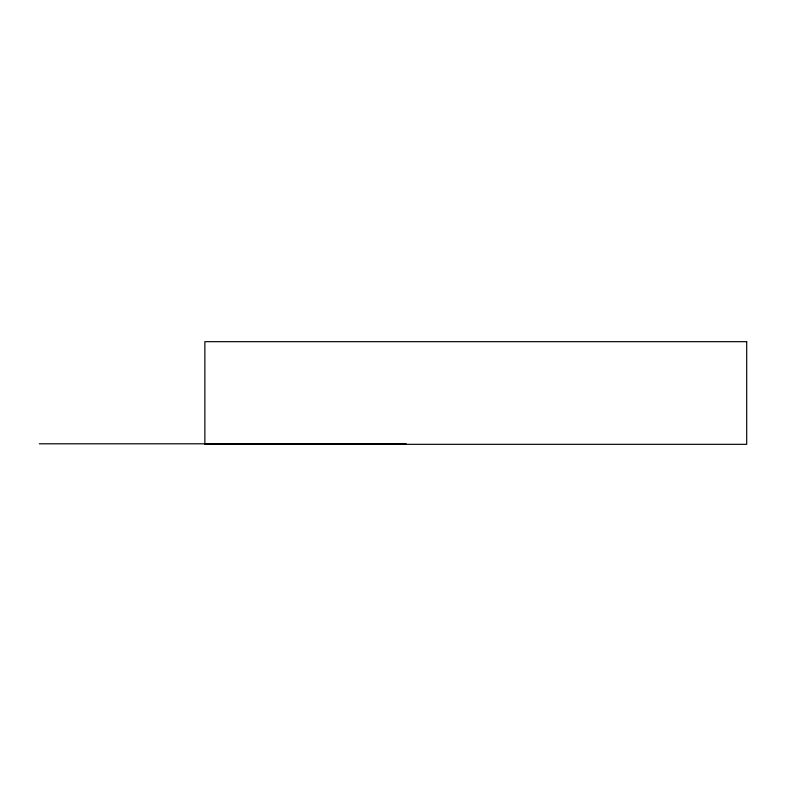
<?xml version="1.0" encoding="UTF-8"?>
<svg xmlns="http://www.w3.org/2000/svg" width="786" height="786" viewBox="0 0 786 786"><rect width="100%" height="100%" fill="white"/><g stroke="black" fill="none" stroke-linecap="round" stroke-linejoin="round"><path stroke-width="1.18" d="M331.446 444.169L331.338 443.795M331.024 444.208L331.78 443.795M39.3 443.795L406.205 443.795M746.7 341.674L204.871 341.674L204.871 444.326L746.7 444.326L746.7 341.674"/></g></svg>
